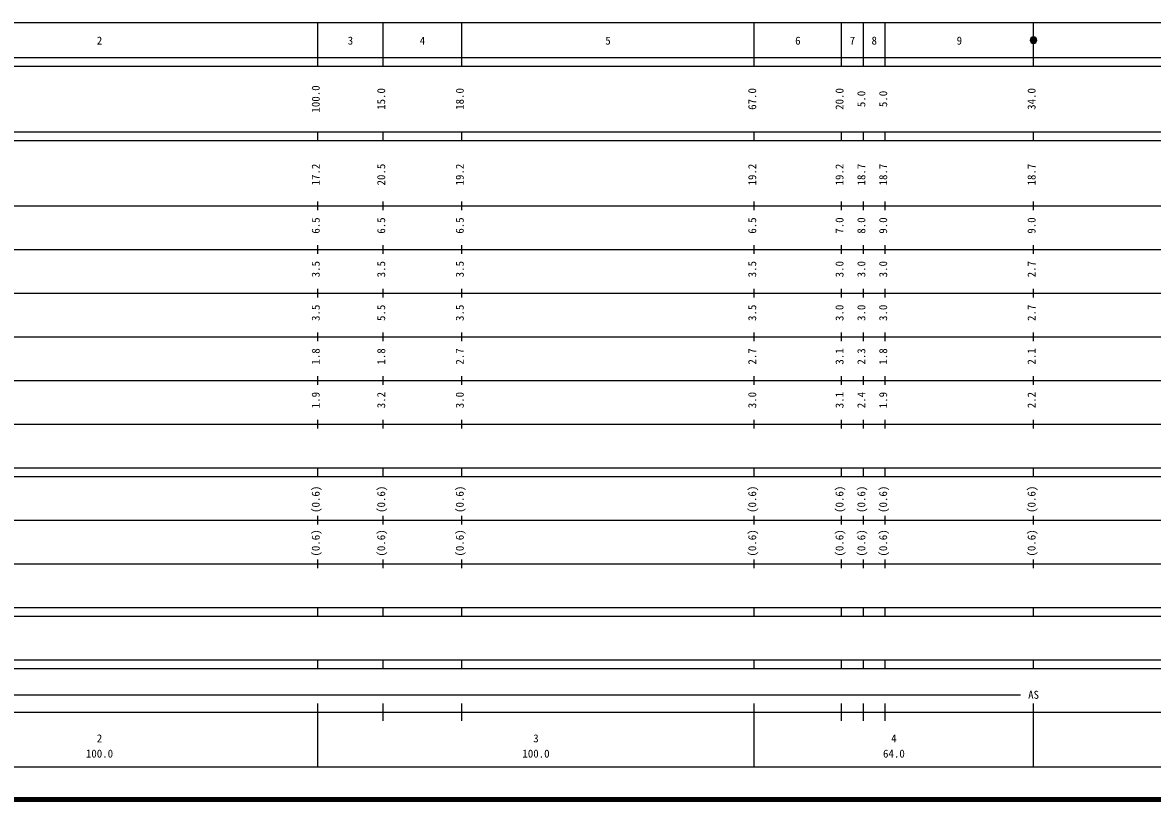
# Model space of a CAD drawing. Units: millimetres on the paper, enlarged 1000 times. Extents: x -150369670 to 680000, y -185031503 to 11064623.
# Drawn here: x 200382 to 459222, y 20000 to 198000 of the extents above; entities that cross this region are included whole.
import ezdxf
from ezdxf.enums import TextEntityAlignment as Align

# ---------------------------------------------------------------- set-up
doc = ezdxf.new("R2010")
doc.units = ezdxf.units.MM
doc.header["$LTSCALE"] = 1000
doc.layers.add('M-TTL', color=2, linetype='Continuous', lineweight=140)
doc.layers.add('M-TTL-BAND', color=7, linetype='Continuous', lineweight=25)
doc.styles.add('ＭＳ ゴシック', font='')
doc.styles.get('ＭＳ ゴシック').set_extended_font_data('MS Gothic')

msp = doc.modelspace()

# ---------------------------------------------------------------- hatches: boundary and pattern name
at = {"layer": 'M-TTL-BAND'}
msp.add_hatch(color=256, dxfattribs=at).paths.add_polyline_path([(432750, 194000, 1), (431250, 194000, 1)])

# ---------------------------------------------------------------- linework, layer by layer
at = {"layer": 'M-TTL'}
msp.add_line((40000, 20000), (680000, 20000), dxfattribs=at)
at = {"layer": 'M-TTL-BAND'}
for p, q in [((68000, 198000), (579000, 198000)), ((268000, 188000), (268000, 198000)), ((283000, 188000), (283000, 198000)), ((301000, 188000), (301000, 198000)), ((368000, 188000), (368000, 198000)), ((388000, 188000), (388000, 198000)), ((393000, 188000), (393000, 198000)), ((398000, 188000), (398000, 198000)), ((432000, 188000), (432000, 198000)), ((40000, 190000), (579000, 190000)), ((40000, 188000), (579000, 188000)), ((40000, 173000), (579000, 173000)), ((40000, 171000), (579000, 171000)), ((268000, 171000), (268000, 173000)), ((283000, 171000), (283000, 173000)), ((301000, 171000), (301000, 173000)), ((368000, 171000), (368000, 173000)), ((388000, 171000), (388000, 173000)), ((393000, 171000), (393000, 173000)), ((398000, 171000), (398000, 173000)), ((432000, 171000), (432000, 173000)), ((40000, 156000), (579000, 156000)), ((268000, 155000), (268000, 157000)), ((283000, 155000), (283000, 157000)), ((301000, 155000), (301000, 157000)), ((368000, 155000), (368000, 157000)), ((388000, 155000), (388000, 157000)), ((393000, 155000), (393000, 157000)), ((398000, 155000), (398000, 157000)), ((432000, 155000), (432000, 157000)), ((46000, 146000), (579000, 146000)), ((268000, 145000), (268000, 147000)), ((283000, 145000), (283000, 147000)), ((301000, 145000), (301000, 147000)), ((368000, 145000), (368000, 147000)), ((388000, 145000), (388000, 147000)), ((393000, 145000), (393000, 147000)), ((398000, 145000), (398000, 147000)), ((432000, 145000), (432000, 147000)), ((52000, 136000), (579000, 136000)), ((268000, 135000), (268000, 137000)), ((283000, 135000), (283000, 137000)), ((301000, 135000), (301000, 137000)), ((368000, 135000), (368000, 137000)), ((388000, 135000), (388000, 137000)), ((393000, 135000), (393000, 137000)), ((398000, 135000), (398000, 137000)), ((432000, 135000), (432000, 137000)), ((268000, 125000), (268000, 127000)), ((283000, 125000), (283000, 127000)), ((301000, 125000), (301000, 127000)), ((368000, 125000), (368000, 127000)), ((388000, 125000), (388000, 127000)), ((393000, 125000), (393000, 127000)), ((398000, 125000), (398000, 127000)), ((432000, 125000), (432000, 127000)), ((46000, 126000), (579000, 126000)), ((268000, 115000), (268000, 117000)), ((283000, 115000), (283000, 117000)), ((301000, 115000), (301000, 117000)), ((368000, 115000), (368000, 117000)), ((388000, 115000), (388000, 117000)), ((393000, 115000), (393000, 117000)), ((398000, 115000), (398000, 117000)), ((432000, 115000), (432000, 117000)), ((52000, 116000), (579000, 116000)), ((268000, 105000), (268000, 107000)), ((283000, 105000), (283000, 107000)), ((301000, 105000), (301000, 107000)), ((368000, 105000), (368000, 107000)), ((388000, 105000), (388000, 107000)), ((393000, 105000), (393000, 107000)), ((398000, 105000), (398000, 107000)), ((432000, 105000), (432000, 107000)), ((46000, 106000), (579000, 106000)), ((40000, 96000), (579000, 96000)), ((268000, 94000), (268000, 96000)), ((283000, 94000), (283000, 96000)), ((301000, 94000), (301000, 96000)), ((368000, 94000), (368000, 96000)), ((388000, 94000), (388000, 96000)), ((393000, 94000), (393000, 96000)), ((398000, 94000), (398000, 96000)), ((432000, 94000), (432000, 96000)), ((40000, 94000), (579000, 94000)), ((49000, 84000), (579000, 84000)), ((268000, 83000), (268000, 85000)), ((283000, 83000), (283000, 85000)), ((301000, 83000), (301000, 85000)), ((368000, 83000), (368000, 85000)), ((388000, 83000), (388000, 85000)), ((393000, 83000), (393000, 85000)), ((398000, 83000), (398000, 85000)), ((432000, 83000), (432000, 85000)), ((40000, 74000), (579000, 74000)), ((268000, 73000), (268000, 75000)), ((283000, 73000), (283000, 75000)), ((301000, 73000), (301000, 75000)), ((368000, 73000), (368000, 75000)), ((388000, 73000), (388000, 75000)), ((393000, 73000), (393000, 75000)), ((398000, 73000), (398000, 75000)), ((432000, 73000), (432000, 75000)), ((40000, 64000), (579000, 64000)), ((268000, 62000), (268000, 64000)), ((283000, 62000), (283000, 64000)), ((301000, 62000), (301000, 64000)), ((368000, 62000), (368000, 64000)), ((388000, 62000), (388000, 64000)), ((393000, 62000), (393000, 64000)), ((398000, 62000), (398000, 64000)), ((432000, 62000), (432000, 64000)), ((40000, 62000), (579000, 62000)), ((40000, 52000), (579000, 52000)), ((268000, 50000), (268000, 52000)), ((283000, 50000), (283000, 52000)), ((301000, 50000), (301000, 52000)), ((368000, 50000), (368000, 52000)), ((388000, 50000), (388000, 52000)), ((393000, 50000), (393000, 52000)), ((398000, 50000), (398000, 52000)), ((432000, 50000), (432000, 52000)), ((40000, 50000), (579000, 50000)), ((71000, 44000), (429000, 44000)), ((268000, 27500), (268000, 42000)), ((283000, 38000), (283000, 42000)), ((301000, 38000), (301000, 42000)), ((368000, 27500), (368000, 42000)), ((388000, 38000), (388000, 42000)), ((393000, 38000), (393000, 42000)), ((398000, 38000), (398000, 42000)), ((432000, 27500), (432000, 42000)), ((40000, 40000), (579000, 40000)), ((68000, 27500), (579000, 27500))]:
    msp.add_line(p, q, dxfattribs=at)
msp.add_lwpolyline([(432750, 194000, 1), (431250, 194000, 1)], format="xyb", close=True, dxfattribs=at)

# ---------------------------------------------------------------- texts
at = {"layer": 'M-TTL-BAND', "style": 'ＭＳ ゴシック'}
for s, p in [('2', (218000, 192405)), ('3', (275500, 192405)), ('4', (292000, 192405)), ('5', (334500, 192405)), ('6', (378000, 192405)), ('7', (390500, 192405)), ('8', (395500, 192405)), ('9', (415000, 192405)), ('AS', (432000, 42500)), ('2', (218000, 32523)), ('3', (318000, 32523)), ('4', (400000, 32523)), ('100.0', (218000, 29033)), ('100.0', (318000, 29033)), ('64.0', (400000, 29033))]:
    msp.add_text(s, height=1833, dxfattribs=at).set_placement(p, align=Align.BOTTOM_CENTER)
for s, p in [('100.0', (269000, 180500)), ('15.0', (284000, 180500)), ('18.0', (302000, 180500)), ('67.0', (369000, 180500)), ('20.0', (389000, 180500)), ('5.0', (394000, 180500)), ('5.0', (399000, 180500)), ('34.0', (433000, 180500)), ('17.2', (269000, 163174)), ('20.5', (284000, 163174)), ('19.2', (302000, 163174)), ('19.2', (369000, 163174)), ('19.2', (389000, 163174)), ('18.7', (394000, 163174)), ('18.7', (399000, 163174)), ('18.7', (433000, 163174)), ('6.5', (269000, 151500)), ('6.5', (284000, 151500)), ('6.5', (302000, 151500)), ('6.5', (369000, 151500)), ('7.0', (389000, 151500)), ('8.0', (394000, 151500)), ('9.0', (399000, 151500)), ('9.0', (433000, 151500)), ('3.5', (269000, 141500)), ('3.5', (284000, 141500)), ('3.5', (302000, 141500)), ('3.5', (369000, 141500)), ('3.0', (389000, 141500)), ('3.0', (394000, 141500)), ('3.0', (399000, 141500)), ('2.7', (433000, 141500)), ('3.5', (269000, 131500)), ('5.5', (284000, 131500)), ('3.5', (302000, 131500)), ('3.5', (369000, 131500)), ('3.0', (389000, 131500)), ('3.0', (394000, 131500)), ('3.0', (399000, 131500)), ('2.7', (433000, 131500)), ('1.8', (269000, 121500)), ('1.8', (284000, 121500)), ('2.7', (302000, 121500)), ('2.7', (369000, 121500)), ('3.1', (389000, 121500)), ('2.3', (394000, 121500)), ('1.8', (399000, 121500)), ('2.1', (433000, 121500)), ('1.9', (269000, 111500)), ('3.2', (284000, 111500)), ('3.0', (302000, 111500)), ('3.0', (369000, 111500)), ('3.1', (389000, 111500)), ('2.4', (394000, 111500)), ('1.9', (399000, 111500)), ('2.2', (433000, 111500)), ('(0.6)', (269000, 88764)), ('(0.6)', (284000, 88764)), ('(0.6)', (302000, 88764)), ('(0.6)', (369000, 88764)), ('(0.6)', (389000, 88764)), ('(0.6)', (394000, 88764)), ('(0.6)', (399000, 88764)), ('(0.6)', (433000, 88764)), ('(0.6)', (269000, 78764)), ('(0.6)', (284000, 78764)), ('(0.6)', (302000, 78764)), ('(0.6)', (369000, 78764)), ('(0.6)', (389000, 78764)), ('(0.6)', (394000, 78764)), ('(0.6)', (399000, 78764)), ('(0.6)', (433000, 78764))]:
    msp.add_text(s, height=1833, rotation=90, dxfattribs=at).set_placement(p, align=Align.BOTTOM_CENTER)

doc.saveas('drawing.dxf')
